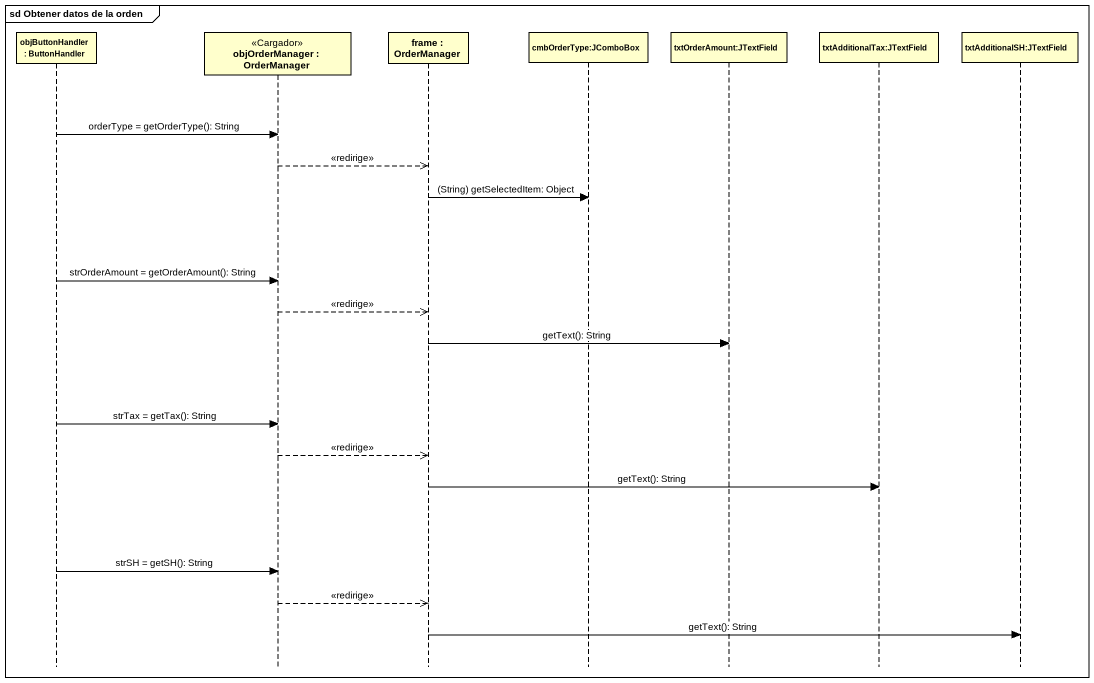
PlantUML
@startuml
mainframe sd Obtener datos de la orden
hide footbox
participant "objButtonHandler : ButtonHandler" as objButtonHandler
participant "objOrderManager : OrderManager" as objOrderManager <<Cargador>>
participant "frame : OrderManager" as frame_
participant "cmbOrderType:JComboBox" as cmbOrderType_JComboBox
participant "txtOrderAmount:JTextField" as txtOrderAmount_JTextField
participant "txtAdditionalTax:JTextField" as txtAdditionalTax_JTextField
participant "txtAdditionalSH:JTextField" as txtAdditionalSH_JTextField

objButtonHandler -> objOrderManager : orderType = getOrderType(): String
objOrderManager -->> frame_ : <<redirige>>
frame_ -> cmbOrderType_JComboBox : (String) getSelectedItem: Object
objButtonHandler -> objOrderManager : strOrderAmount = getOrderAmount(): String
objOrderManager -->> frame_ : <<redirige>>
frame_ -> txtOrderAmount_JTextField : getText(): String
objButtonHandler -> objOrderManager : strTax = getTax(): String
objOrderManager -->> frame_ : <<redirige>>
frame_ -> txtAdditionalTax_JTextField : getText(): String
objButtonHandler -> objOrderManager : strSH = getSH(): String
objOrderManager -->> frame_ : <<redirige>>
frame_ -> txtAdditionalSH_JTextField : getText(): String
@enduml
